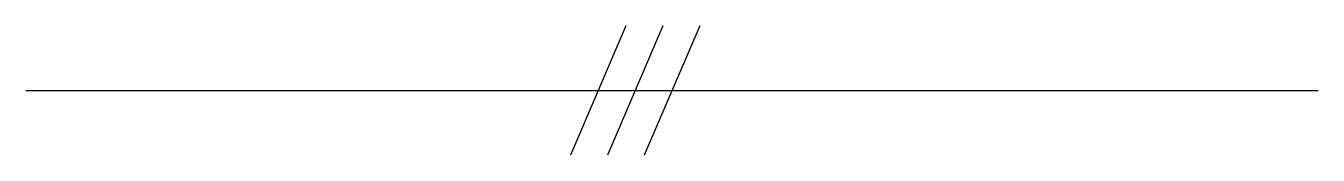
# Model space of a CAD drawing. Header units: millimetres. Extents: x 0 to 70, y -3.5 to 3.5.
import ezdxf

# ---------------------------------------------------------------- set-up
doc = ezdxf.new("R2010")
doc.units = ezdxf.units.MM
doc.layers.get('0').update_dxf_attribs({"lineweight": 25, "true_color": 0xffffff})

msp = doc.modelspace()

# ---------------------------------------------------------------- linework, layer by layer
for p, q in [((32.5, 3.5), (29.5, -3.5)), ((34.5, 3.5), (31.5, -3.5)), ((36.5, 3.5), (33.5, -3.5)), ((0, 0), (70, 0))]:
    msp.add_line(p, q)

doc.saveas('drawing.dxf')
